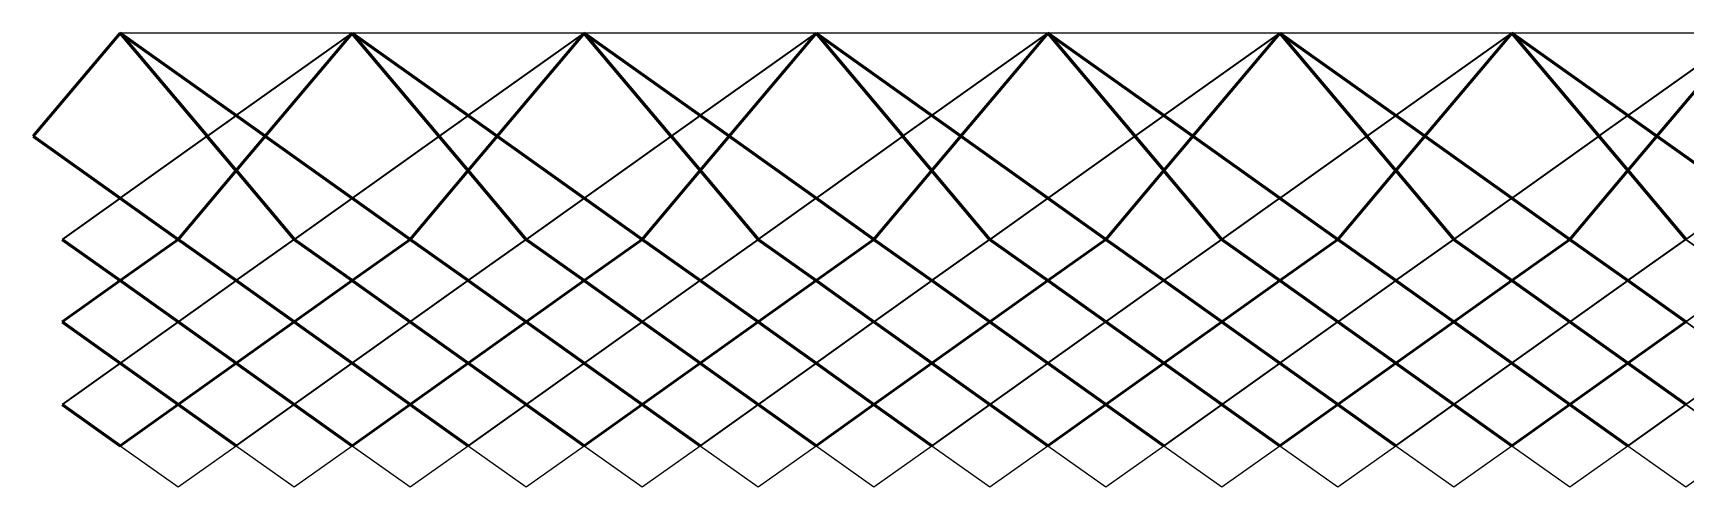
# Model space of a CAD drawing. Extents: x 0 to 143, y 53 to 59.
# Drawn here: x 0.38 to 22.26, y 52.94 to 58.95 of the extents above; entities that cross this region are included whole.
import ezdxf

# ---------------------------------------------------------------- set-up
doc = ezdxf.new("R2010")
doc.units = 0
doc.header["$MEASUREMENT"] = 0
doc.layers.add('Concrete bases', color=31, linetype='CONTINUOUS')
doc.layers.add('Faces', color=7, linetype='CONTINUOUS')
for name, color, linetype, lineweight in [('Tendons 1 internal', 50, 'CONTINUOUS', 50), ('Tendons 2 external', 201, 'CONTINUOUS', 35), ('Tendons 3 middle', 170, 'CONTINUOUS', 60)]:
    doc.layers.add(name, color=color, linetype=linetype, lineweight=lineweight)

msp = doc.modelspace()

# ---------------------------------------------------------------- linework, layer by layer
at = {"layer": 'Concrete bases'}
for points in [[(1.535001, 58.948413), (0.383751, 57.583867), (1.535001, 56.765139), (2.686251, 57.583867)], [(1.535001, 58.948413), (2.686251, 57.583867), (3.070001, 57.856776)], [(4.605001, 58.948413), (1.535001, 58.948413), (3.070001, 57.856776)], [(4.605001, 58.948413), (3.070001, 57.856776), (3.453751, 57.583867)], [(4.605001, 58.948413), (3.453751, 57.583867), (4.605001, 56.765139), (5.756251, 57.583867)], [(7.675001, 58.948413), (4.605001, 58.948413), (6.140001, 57.856776)], [(4.605001, 58.948413), (5.756251, 57.583867), (6.140001, 57.856776)], [(7.675001, 58.948413), (6.140001, 57.856776), (6.523751, 57.583867)], [(7.675001, 58.948413), (6.523751, 57.583867), (7.675001, 56.765139), (8.826251, 57.583867)], [(7.675001, 58.948413), (8.826251, 57.583866), (9.210001, 57.856776)], [(10.745001, 58.948413), (7.675001, 58.948413), (9.210001, 57.856776)], [(10.745001, 58.948413), (9.210001, 57.856776), (9.593751, 57.583866)], [(10.745001, 58.948413), (9.593751, 57.583866), (10.745001, 56.765139), (11.896251, 57.583867)], [(13.815001, 58.948413), (10.745001, 58.948413), (12.280001, 57.856776)], [(10.745001, 58.948413), (11.896251, 57.583866), (12.280001, 57.856776)], [(13.815001, 58.948413), (12.280001, 57.856776), (12.663751, 57.583866)], [(13.815001, 58.948413), (12.663751, 57.583866), (13.815001, 56.765139), (14.966251, 57.583866)], [(16.885001, 58.948413), (13.815001, 58.948413), (15.350001, 57.856776)], [(13.815001, 58.948413), (14.966251, 57.583866), (15.350001, 57.856776)], [(16.885001, 58.948413), (15.350001, 57.856776), (15.733751, 57.583866)], [(16.885001, 58.948413), (15.733751, 57.583866), (16.885001, 56.765138), (18.036251, 57.583866)], [(16.885001, 58.948413), (18.036251, 57.583866), (18.420001, 57.856776)], [(19.955001, 58.948413), (16.885001, 58.948413), (18.420001, 57.856776)], [(19.955001, 58.948413), (18.420001, 57.856776), (18.803751, 57.583867)], [(19.955001, 58.948413), (18.803751, 57.583867), (19.955001, 56.765139), (21.106251, 57.583867)], [(19.955001, 58.948413), (21.106251, 57.583867), (21.490001, 57.856776)], [(23.025001, 58.948413), (19.955001, 58.948413), (21.490001, 57.856776)], [(23.025001, 58.948413), (21.490001, 57.856776), (21.873751, 57.583867)], [(23.025001, 58.948413), (21.873751, 57.583867), (23.025001, 56.765139), (24.176251, 57.583867)], [(3.453751, 57.583867), (3.070001, 57.856776), (2.686251, 57.583867), (3.070001, 57.129018)], [(6.523751, 57.583867), (6.140001, 57.856776), (5.756251, 57.583867), (6.140001, 57.129018)], [(9.593751, 57.583866), (9.210001, 57.856776), (8.826251, 57.583866), (9.210001, 57.129018)], [(12.663751, 57.583866), (12.280001, 57.856776), (11.896251, 57.583866), (12.280001, 57.129018)], [(15.733751, 57.583866), (15.350001, 57.856776), (14.966251, 57.583866), (15.350001, 57.129018)], [(18.803751, 57.583866), (18.420001, 57.856776), (18.036251, 57.583866), (18.420001, 57.129018)], [(21.873751, 57.583867), (21.490001, 57.856776), (21.106251, 57.583867), (21.490001, 57.129018)], [(3.070001, 57.129018), (2.686251, 57.583867), (1.535001, 56.765139), (2.302501, 56.21932)], [(3.453751, 57.583867), (3.070001, 57.129018), (3.837501, 56.21932), (4.605001, 56.765139)], [(6.140001, 57.129018), (5.756251, 57.583867), (4.605001, 56.765139), (5.372501, 56.21932)], [(7.675001, 56.765139), (6.523751, 57.583867), (6.140001, 57.129018), (6.907501, 56.21932)], [(9.210001, 57.129018), (8.826251, 57.583866), (7.675001, 56.765139), (8.442501, 56.21932)], [(9.593751, 57.583866), (9.210001, 57.129018), (9.977501, 56.21932), (10.745001, 56.765139)], [(12.280001, 57.129018), (11.896251, 57.583866), (10.745001, 56.765139), (11.512501, 56.21932)], [(13.815001, 56.765139), (12.663751, 57.583866), (12.280001, 57.129018), (13.047501, 56.21932)], [(15.350001, 57.129018), (14.966251, 57.583866), (13.815001, 56.765138), (14.582501, 56.21932)], [(16.885001, 56.765138), (15.733751, 57.583866), (15.350001, 57.129018), (16.117501, 56.21932)], [(18.420001, 57.129018), (18.036251, 57.583866), (16.885001, 56.765138), (17.652501, 56.21932)], [(18.803751, 57.583866), (18.420001, 57.129018), (19.187501, 56.21932), (19.955001, 56.765139)], [(21.490001, 57.129018), (21.106251, 57.583867), (19.955001, 56.765139), (20.722501, 56.21932)], [(21.873751, 57.583867), (21.490001, 57.129018), (22.257501, 56.21932), (23.025001, 56.765139)], [(3.837501, 56.21932), (3.070001, 57.129018), (2.302501, 56.21932), (3.070001, 55.673502)], [(6.907501, 56.21932), (6.140001, 57.129018), (5.372501, 56.21932), (6.140001, 55.673502)], [(9.977501, 56.21932), (9.210001, 57.129018), (8.442501, 56.21932), (9.210001, 55.673501)], [(13.047501, 56.21932), (12.280001, 57.129018), (11.512501, 56.21932), (12.280001, 55.673501)], [(16.117501, 56.21932), (15.350001, 57.129018), (14.582501, 56.21932), (15.350001, 55.673501)], [(19.187501, 56.21932), (18.420001, 57.129018), (17.652501, 56.21932), (18.420001, 55.673501)], [(22.257501, 56.21932), (21.490001, 57.129018), (20.722501, 56.21932), (21.490001, 55.673501)], [(1.535001, 56.765139), (0.767501, 56.21932), (1.535001, 55.673501), (2.302501, 56.21932)], [(4.605001, 56.765139), (3.837501, 56.21932), (4.605001, 55.673502), (5.372501, 56.21932)], [(7.675001, 56.765139), (6.907501, 56.21932), (7.675001, 55.673501), (8.442501, 56.21932)], [(10.745001, 56.765139), (9.977501, 56.21932), (10.745001, 55.673501), (11.512501, 56.21932)], [(13.815001, 56.765138), (13.047501, 56.21932), (13.815001, 55.673501), (14.582501, 56.21932)], [(16.885001, 56.765138), (16.117501, 56.21932), (16.885001, 55.673501), (17.652501, 56.21932)], [(19.955001, 56.765139), (19.187501, 56.21932), (19.955001, 55.673501), (20.722501, 56.21932)], [(23.025001, 56.765139), (22.257501, 56.21932), (23.025001, 55.673502), (23.792501, 56.21932)], [(2.302501, 56.21932), (1.535001, 55.673501), (2.302501, 55.127683), (3.070001, 55.673501)], [(3.837501, 56.21932), (3.070001, 55.673501), (3.837501, 55.127683), (4.605001, 55.673501)], [(5.372501, 56.21932), (4.605001, 55.673501), (5.372501, 55.127683), (6.140001, 55.673501)], [(6.907501, 56.21932), (6.140001, 55.673501), (6.907501, 55.127683), (7.675001, 55.673501)], [(8.442501, 56.21932), (7.675001, 55.673501), (8.442501, 55.127683), (9.210001, 55.673501)], [(9.977501, 56.21932), (9.210001, 55.673501), (9.977501, 55.127683), (10.745001, 55.673501)], [(11.512501, 56.21932), (10.745001, 55.673501), (11.512501, 55.127683), (12.280001, 55.673501)], [(13.047501, 56.21932), (12.280001, 55.673501), (13.047501, 55.127683), (13.815001, 55.673501)], [(14.582501, 56.21932), (13.815001, 55.673501), (14.582501, 55.127683), (15.350001, 55.673501)], [(16.117501, 56.21932), (15.350001, 55.673501), (16.117501, 55.127683), (16.885001, 55.673501)], [(17.652501, 56.21932), (16.885001, 55.673501), (17.652501, 55.127683), (18.420001, 55.673501)], [(19.187501, 56.21932), (18.420001, 55.673501), (19.187501, 55.127683), (19.955001, 55.673501)], [(20.722501, 56.21932), (19.955001, 55.673501), (20.722501, 55.127683), (21.490001, 55.673501)], [(22.257501, 56.21932), (21.490001, 55.673501), (22.257501, 55.127683), (23.025001, 55.673501)], [(1.535001, 55.673501), (0.767501, 55.127683), (1.535001, 54.581864), (2.302501, 55.127683)], [(3.070001, 55.673501), (2.302501, 55.127683), (3.070001, 54.581864), (3.837501, 55.127683)], [(4.605001, 55.673501), (3.837501, 55.127683), (4.605001, 54.581864), (5.372501, 55.127683)], [(6.140001, 55.673501), (5.372501, 55.127683), (6.140001, 54.581864), (6.907501, 55.127683)], [(7.675001, 55.673501), (6.907501, 55.127683), (7.675001, 54.581864), (8.442501, 55.127683)], [(9.210001, 55.673501), (8.442501, 55.127683), (9.210001, 54.581864), (9.977501, 55.127683)], [(10.745001, 55.673501), (9.977501, 55.127683), (10.745001, 54.581864), (11.512501, 55.127683)], [(12.280001, 55.673501), (11.512501, 55.127683), (12.280001, 54.581864), (13.047501, 55.127683)], [(13.815001, 55.673501), (13.047501, 55.127683), (13.815001, 54.581864), (14.582501, 55.127683)], [(15.350001, 55.673501), (14.582501, 55.127683), (15.350001, 54.581864), (16.117501, 55.127683)], [(16.885001, 55.673501), (16.117501, 55.127683), (16.885001, 54.581864), (17.652501, 55.127683)], [(18.420001, 55.673501), (17.652501, 55.127683), (18.420001, 54.581864), (19.187501, 55.127683)], [(19.955001, 55.673501), (19.187501, 55.127683), (19.955001, 54.581864), (20.722501, 55.127683)], [(21.490001, 55.673501), (20.722501, 55.127683), (21.490001, 54.581864), (22.257501, 55.127683)], [(23.025001, 55.673501), (22.257501, 55.127683), (23.025001, 54.581864), (23.792501, 55.127683)], [(2.302501, 55.127683), (1.535001, 54.581864), (2.302501, 54.036046), (3.070001, 54.581864)], [(3.837501, 55.127683), (3.070001, 54.581864), (3.837501, 54.036046), (4.605001, 54.581864)], [(5.372501, 55.127683), (4.605001, 54.581864), (5.372501, 54.036046), (6.140001, 54.581864)], [(6.907501, 55.127683), (6.140001, 54.581864), (6.907501, 54.036046), (7.675001, 54.581864)], [(8.442501, 55.127683), (7.675001, 54.581864), (8.442501, 54.036046), (9.210001, 54.581864)], [(9.977501, 55.127683), (9.210001, 54.581864), (9.977501, 54.036046), (10.745001, 54.581864)], [(11.512501, 55.127683), (10.745001, 54.581864), (11.512501, 54.036046), (12.280001, 54.581864)], [(13.047501, 55.127683), (12.280001, 54.581864), (13.047501, 54.036045), (13.815001, 54.581864)], [(14.582501, 55.127683), (13.815001, 54.581864), (14.582501, 54.036045), (15.350001, 54.581864)], [(16.117501, 55.127683), (15.350001, 54.581864), (16.117501, 54.036045), (16.885001, 54.581864)], [(17.652501, 55.127683), (16.885001, 54.581864), (17.652501, 54.036045), (18.420001, 54.581864)], [(19.187501, 55.127683), (18.420001, 54.581864), (19.187501, 54.036045), (19.955001, 54.581864)], [(20.722501, 55.127683), (19.955001, 54.581864), (20.722501, 54.036045), (21.490001, 54.581864)], [(22.257501, 55.127683), (21.490001, 54.581864), (22.257501, 54.036045), (23.025001, 54.581864)], [(1.535001, 54.581864), (0.767501, 54.036046), (1.535001, 53.490227), (2.302501, 54.036046)], [(3.070001, 54.581864), (2.302501, 54.036046), (3.070001, 53.490227), (3.837501, 54.036046)], [(4.605001, 54.581864), (3.837501, 54.036046), (4.605001, 53.490227), (5.372501, 54.036046)], [(6.140001, 54.581864), (5.372501, 54.036046), (6.140001, 53.490227), (6.907501, 54.036046)], [(7.675001, 54.581864), (6.907501, 54.036046), (7.675001, 53.490227), (8.442501, 54.036046)], [(9.210001, 54.581864), (8.442501, 54.036046), (9.210001, 53.490227), (9.977501, 54.036046)], [(10.745001, 54.581864), (9.977501, 54.036046), (10.745001, 53.490227), (11.512501, 54.036046)], [(12.280001, 54.581864), (11.512501, 54.036045), (12.280001, 53.490227), (13.047501, 54.036045)], [(13.815001, 54.581864), (13.047501, 54.036045), (13.815001, 53.490227), (14.582501, 54.036045)], [(15.350001, 54.581864), (14.582501, 54.036045), (15.350001, 53.490227), (16.117501, 54.036045)], [(16.885001, 54.581864), (16.117501, 54.036045), (16.885001, 53.490227), (17.652501, 54.036045)], [(18.420001, 54.581864), (17.652501, 54.036045), (18.420001, 53.490227), (19.187501, 54.036045)], [(19.955001, 54.581864), (19.187501, 54.036045), (19.955001, 53.490227), (20.722501, 54.036045)], [(21.490001, 54.581864), (20.722501, 54.036045), (21.490001, 53.490227), (22.257501, 54.036045)], [(23.025001, 54.581864), (22.257501, 54.036045), (23.025001, 53.490227), (23.792501, 54.036045)], [(2.302501, 54.036046), (1.535001, 53.490227), (2.302501, 52.944408), (3.070001, 53.490227)], [(3.837501, 54.036046), (3.070001, 53.490227), (3.837501, 52.944408), (4.605001, 53.490227)], [(5.372501, 54.036046), (4.605001, 53.490227), (5.372501, 52.944408), (6.140001, 53.490227)], [(6.907501, 54.036046), (6.140001, 53.490227), (6.907501, 52.944408), (7.675001, 53.490227)], [(8.442501, 54.036046), (7.675001, 53.490227), (8.442501, 52.944408), (9.210001, 53.490227)], [(9.977501, 54.036045), (9.210001, 53.490227), (9.977501, 52.944408), (10.745001, 53.490227)], [(11.512501, 54.036045), (10.745001, 53.490227), (11.512501, 52.944408), (12.280001, 53.490227)], [(13.047501, 54.036045), (12.280001, 53.490227), (13.047501, 52.944408), (13.815001, 53.490227)], [(14.582501, 54.036045), (13.815001, 53.490227), (14.582501, 52.944408), (15.350001, 53.490227)], [(16.117501, 54.036045), (15.350001, 53.490227), (16.117501, 52.944408), (16.885001, 53.490227)], [(17.652501, 54.036045), (16.885001, 53.490227), (17.652501, 52.944408), (18.420001, 53.490227)], [(19.187501, 54.036045), (18.420001, 53.490227), (19.187501, 52.944408), (19.955001, 53.490227)], [(20.722501, 54.036045), (19.955001, 53.490227), (20.722501, 52.944408), (21.490001, 53.490227)], [(22.257501, 54.036045), (21.490001, 53.490227), (22.257501, 52.944408), (23.025001, 53.490227)]]:
    msp.add_lwpolyline(points, close=True, dxfattribs=at)
at = {"layer": 'Faces'}
for points in [[(1.535001, 58.948413), (0.383751, 57.583867), (1.535001, 56.765139), (2.686251, 57.583867)], [(1.535001, 58.948413), (2.686251, 57.583867), (3.070001, 57.856776)], [(4.605001, 58.948413), (1.535001, 58.948413), (3.070001, 57.856776)], [(4.605001, 58.948413), (3.070001, 57.856776), (3.453751, 57.583867)], [(4.605001, 58.948413), (3.453751, 57.583867), (4.605001, 56.765139), (5.756251, 57.583867)], [(7.675001, 58.948413), (4.605001, 58.948413), (6.140001, 57.856776)], [(4.605001, 58.948413), (5.756251, 57.583867), (6.140001, 57.856776)], [(7.675001, 58.948413), (6.140001, 57.856776), (6.523751, 57.583867)], [(7.675001, 58.948413), (6.523751, 57.583867), (7.675001, 56.765139), (8.826251, 57.583867)], [(7.675001, 58.948413), (8.826251, 57.583866), (9.210001, 57.856776)], [(10.745001, 58.948413), (7.675001, 58.948413), (9.210001, 57.856776)], [(10.745001, 58.948413), (9.210001, 57.856776), (9.593751, 57.583866)], [(10.745001, 58.948413), (9.593751, 57.583866), (10.745001, 56.765139), (11.896251, 57.583867)], [(13.815001, 58.948413), (10.745001, 58.948413), (12.280001, 57.856776)], [(10.745001, 58.948413), (11.896251, 57.583866), (12.280001, 57.856776)], [(13.815001, 58.948413), (12.280001, 57.856776), (12.663751, 57.583866)], [(13.815001, 58.948413), (12.663751, 57.583866), (13.815001, 56.765139), (14.966251, 57.583866)], [(16.885001, 58.948413), (13.815001, 58.948413), (15.350001, 57.856776)], [(13.815001, 58.948413), (14.966251, 57.583866), (15.350001, 57.856776)], [(16.885001, 58.948413), (15.350001, 57.856776), (15.733751, 57.583866)], [(16.885001, 58.948413), (15.733751, 57.583866), (16.885001, 56.765138), (18.036251, 57.583866)], [(16.885001, 58.948413), (18.036251, 57.583866), (18.420001, 57.856776)], [(19.955001, 58.948413), (16.885001, 58.948413), (18.420001, 57.856776)], [(19.955001, 58.948413), (18.420001, 57.856776), (18.803751, 57.583867)], [(19.955001, 58.948413), (18.803751, 57.583867), (19.955001, 56.765139), (21.106251, 57.583867)], [(19.955001, 58.948413), (21.106251, 57.583867), (21.490001, 57.856776)], [(23.025001, 58.948413), (19.955001, 58.948413), (21.490001, 57.856776)], [(23.025001, 58.948413), (21.490001, 57.856776), (21.873751, 57.583867)], [(23.025001, 58.948413), (21.873751, 57.583867), (23.025001, 56.765139), (24.176251, 57.583867)], [(3.453751, 57.583867), (3.070001, 57.856776), (2.686251, 57.583867), (3.070001, 57.129018)], [(6.523751, 57.583867), (6.140001, 57.856776), (5.756251, 57.583867), (6.140001, 57.129018)], [(9.593751, 57.583866), (9.210001, 57.856776), (8.826251, 57.583866), (9.210001, 57.129018)], [(12.663751, 57.583866), (12.280001, 57.856776), (11.896251, 57.583866), (12.280001, 57.129018)], [(15.733751, 57.583866), (15.350001, 57.856776), (14.966251, 57.583866), (15.350001, 57.129018)], [(18.803751, 57.583866), (18.420001, 57.856776), (18.036251, 57.583866), (18.420001, 57.129018)], [(21.873751, 57.583867), (21.490001, 57.856776), (21.106251, 57.583867), (21.490001, 57.129018)], [(3.070001, 57.129018), (2.686251, 57.583867), (1.535001, 56.765139), (2.302501, 56.21932)], [(3.453751, 57.583867), (3.070001, 57.129018), (3.837501, 56.21932), (4.605001, 56.765139)], [(6.140001, 57.129018), (5.756251, 57.583867), (4.605001, 56.765139), (5.372501, 56.21932)], [(7.675001, 56.765139), (6.523751, 57.583867), (6.140001, 57.129018), (6.907501, 56.21932)], [(9.210001, 57.129018), (8.826251, 57.583866), (7.675001, 56.765139), (8.442501, 56.21932)], [(9.593751, 57.583866), (9.210001, 57.129018), (9.977501, 56.21932), (10.745001, 56.765139)], [(12.280001, 57.129018), (11.896251, 57.583866), (10.745001, 56.765139), (11.512501, 56.21932)], [(13.815001, 56.765139), (12.663751, 57.583866), (12.280001, 57.129018), (13.047501, 56.21932)], [(15.350001, 57.129018), (14.966251, 57.583866), (13.815001, 56.765138), (14.582501, 56.21932)], [(16.885001, 56.765138), (15.733751, 57.583866), (15.350001, 57.129018), (16.117501, 56.21932)], [(18.420001, 57.129018), (18.036251, 57.583866), (16.885001, 56.765138), (17.652501, 56.21932)], [(18.803751, 57.583866), (18.420001, 57.129018), (19.187501, 56.21932), (19.955001, 56.765139)], [(21.490001, 57.129018), (21.106251, 57.583867), (19.955001, 56.765139), (20.722501, 56.21932)], [(21.873751, 57.583867), (21.490001, 57.129018), (22.257501, 56.21932), (23.025001, 56.765139)], [(3.837501, 56.21932), (3.070001, 57.129018), (2.302501, 56.21932), (3.070001, 55.673502)], [(6.907501, 56.21932), (6.140001, 57.129018), (5.372501, 56.21932), (6.140001, 55.673502)], [(9.977501, 56.21932), (9.210001, 57.129018), (8.442501, 56.21932), (9.210001, 55.673501)], [(13.047501, 56.21932), (12.280001, 57.129018), (11.512501, 56.21932), (12.280001, 55.673501)], [(16.117501, 56.21932), (15.350001, 57.129018), (14.582501, 56.21932), (15.350001, 55.673501)], [(19.187501, 56.21932), (18.420001, 57.129018), (17.652501, 56.21932), (18.420001, 55.673501)], [(22.257501, 56.21932), (21.490001, 57.129018), (20.722501, 56.21932), (21.490001, 55.673501)], [(1.535001, 56.765139), (0.767501, 56.21932), (1.535001, 55.673501), (2.302501, 56.21932)], [(4.605001, 56.765139), (3.837501, 56.21932), (4.605001, 55.673502), (5.372501, 56.21932)], [(7.675001, 56.765139), (6.907501, 56.21932), (7.675001, 55.673501), (8.442501, 56.21932)], [(10.745001, 56.765139), (9.977501, 56.21932), (10.745001, 55.673501), (11.512501, 56.21932)], [(13.815001, 56.765138), (13.047501, 56.21932), (13.815001, 55.673501), (14.582501, 56.21932)], [(16.885001, 56.765138), (16.117501, 56.21932), (16.885001, 55.673501), (17.652501, 56.21932)], [(19.955001, 56.765139), (19.187501, 56.21932), (19.955001, 55.673501), (20.722501, 56.21932)], [(23.025001, 56.765139), (22.257501, 56.21932), (23.025001, 55.673502), (23.792501, 56.21932)], [(2.302501, 56.21932), (1.535001, 55.673501), (2.302501, 55.127683), (3.070001, 55.673501)], [(3.837501, 56.21932), (3.070001, 55.673501), (3.837501, 55.127683), (4.605001, 55.673501)], [(5.372501, 56.21932), (4.605001, 55.673501), (5.372501, 55.127683), (6.140001, 55.673501)], [(6.907501, 56.21932), (6.140001, 55.673501), (6.907501, 55.127683), (7.675001, 55.673501)], [(8.442501, 56.21932), (7.675001, 55.673501), (8.442501, 55.127683), (9.210001, 55.673501)], [(9.977501, 56.21932), (9.210001, 55.673501), (9.977501, 55.127683), (10.745001, 55.673501)], [(11.512501, 56.21932), (10.745001, 55.673501), (11.512501, 55.127683), (12.280001, 55.673501)], [(13.047501, 56.21932), (12.280001, 55.673501), (13.047501, 55.127683), (13.815001, 55.673501)], [(14.582501, 56.21932), (13.815001, 55.673501), (14.582501, 55.127683), (15.350001, 55.673501)], [(16.117501, 56.21932), (15.350001, 55.673501), (16.117501, 55.127683), (16.885001, 55.673501)], [(17.652501, 56.21932), (16.885001, 55.673501), (17.652501, 55.127683), (18.420001, 55.673501)], [(19.187501, 56.21932), (18.420001, 55.673501), (19.187501, 55.127683), (19.955001, 55.673501)], [(20.722501, 56.21932), (19.955001, 55.673501), (20.722501, 55.127683), (21.490001, 55.673501)], [(22.257501, 56.21932), (21.490001, 55.673501), (22.257501, 55.127683), (23.025001, 55.673501)], [(1.535001, 55.673501), (0.767501, 55.127683), (1.535001, 54.581864), (2.302501, 55.127683)], [(3.070001, 55.673501), (2.302501, 55.127683), (3.070001, 54.581864), (3.837501, 55.127683)], [(4.605001, 55.673501), (3.837501, 55.127683), (4.605001, 54.581864), (5.372501, 55.127683)], [(6.140001, 55.673501), (5.372501, 55.127683), (6.140001, 54.581864), (6.907501, 55.127683)], [(7.675001, 55.673501), (6.907501, 55.127683), (7.675001, 54.581864), (8.442501, 55.127683)], [(9.210001, 55.673501), (8.442501, 55.127683), (9.210001, 54.581864), (9.977501, 55.127683)], [(10.745001, 55.673501), (9.977501, 55.127683), (10.745001, 54.581864), (11.512501, 55.127683)], [(12.280001, 55.673501), (11.512501, 55.127683), (12.280001, 54.581864), (13.047501, 55.127683)], [(13.815001, 55.673501), (13.047501, 55.127683), (13.815001, 54.581864), (14.582501, 55.127683)], [(15.350001, 55.673501), (14.582501, 55.127683), (15.350001, 54.581864), (16.117501, 55.127683)], [(16.885001, 55.673501), (16.117501, 55.127683), (16.885001, 54.581864), (17.652501, 55.127683)], [(18.420001, 55.673501), (17.652501, 55.127683), (18.420001, 54.581864), (19.187501, 55.127683)], [(19.955001, 55.673501), (19.187501, 55.127683), (19.955001, 54.581864), (20.722501, 55.127683)], [(21.490001, 55.673501), (20.722501, 55.127683), (21.490001, 54.581864), (22.257501, 55.127683)], [(23.025001, 55.673501), (22.257501, 55.127683), (23.025001, 54.581864), (23.792501, 55.127683)], [(2.302501, 55.127683), (1.535001, 54.581864), (2.302501, 54.036046), (3.070001, 54.581864)], [(3.837501, 55.127683), (3.070001, 54.581864), (3.837501, 54.036046), (4.605001, 54.581864)], [(5.372501, 55.127683), (4.605001, 54.581864), (5.372501, 54.036046), (6.140001, 54.581864)], [(6.907501, 55.127683), (6.140001, 54.581864), (6.907501, 54.036046), (7.675001, 54.581864)], [(8.442501, 55.127683), (7.675001, 54.581864), (8.442501, 54.036046), (9.210001, 54.581864)], [(9.977501, 55.127683), (9.210001, 54.581864), (9.977501, 54.036046), (10.745001, 54.581864)], [(11.512501, 55.127683), (10.745001, 54.581864), (11.512501, 54.036046), (12.280001, 54.581864)], [(13.047501, 55.127683), (12.280001, 54.581864), (13.047501, 54.036045), (13.815001, 54.581864)], [(14.582501, 55.127683), (13.815001, 54.581864), (14.582501, 54.036045), (15.350001, 54.581864)], [(16.117501, 55.127683), (15.350001, 54.581864), (16.117501, 54.036045), (16.885001, 54.581864)], [(17.652501, 55.127683), (16.885001, 54.581864), (17.652501, 54.036045), (18.420001, 54.581864)], [(19.187501, 55.127683), (18.420001, 54.581864), (19.187501, 54.036045), (19.955001, 54.581864)], [(20.722501, 55.127683), (19.955001, 54.581864), (20.722501, 54.036045), (21.490001, 54.581864)], [(22.257501, 55.127683), (21.490001, 54.581864), (22.257501, 54.036045), (23.025001, 54.581864)], [(1.535001, 54.581864), (0.767501, 54.036046), (1.535001, 53.490227), (2.302501, 54.036046)], [(3.070001, 54.581864), (2.302501, 54.036046), (3.070001, 53.490227), (3.837501, 54.036046)], [(4.605001, 54.581864), (3.837501, 54.036046), (4.605001, 53.490227), (5.372501, 54.036046)], [(6.140001, 54.581864), (5.372501, 54.036046), (6.140001, 53.490227), (6.907501, 54.036046)], [(7.675001, 54.581864), (6.907501, 54.036046), (7.675001, 53.490227), (8.442501, 54.036046)], [(9.210001, 54.581864), (8.442501, 54.036046), (9.210001, 53.490227), (9.977501, 54.036046)], [(10.745001, 54.581864), (9.977501, 54.036046), (10.745001, 53.490227), (11.512501, 54.036046)], [(12.280001, 54.581864), (11.512501, 54.036045), (12.280001, 53.490227), (13.047501, 54.036045)], [(13.815001, 54.581864), (13.047501, 54.036045), (13.815001, 53.490227), (14.582501, 54.036045)], [(15.350001, 54.581864), (14.582501, 54.036045), (15.350001, 53.490227), (16.117501, 54.036045)], [(16.885001, 54.581864), (16.117501, 54.036045), (16.885001, 53.490227), (17.652501, 54.036045)], [(18.420001, 54.581864), (17.652501, 54.036045), (18.420001, 53.490227), (19.187501, 54.036045)], [(19.955001, 54.581864), (19.187501, 54.036045), (19.955001, 53.490227), (20.722501, 54.036045)], [(21.490001, 54.581864), (20.722501, 54.036045), (21.490001, 53.490227), (22.257501, 54.036045)], [(23.025001, 54.581864), (22.257501, 54.036045), (23.025001, 53.490227), (23.792501, 54.036045)], [(2.302501, 54.036046), (1.535001, 53.490227), (2.302501, 52.944408), (3.070001, 53.490227)], [(3.837501, 54.036046), (3.070001, 53.490227), (3.837501, 52.944408), (4.605001, 53.490227)], [(5.372501, 54.036046), (4.605001, 53.490227), (5.372501, 52.944408), (6.140001, 53.490227)], [(6.907501, 54.036046), (6.140001, 53.490227), (6.907501, 52.944408), (7.675001, 53.490227)], [(8.442501, 54.036046), (7.675001, 53.490227), (8.442501, 52.944408), (9.210001, 53.490227)], [(9.977501, 54.036045), (9.210001, 53.490227), (9.977501, 52.944408), (10.745001, 53.490227)], [(11.512501, 54.036045), (10.745001, 53.490227), (11.512501, 52.944408), (12.280001, 53.490227)], [(13.047501, 54.036045), (12.280001, 53.490227), (13.047501, 52.944408), (13.815001, 53.490227)], [(14.582501, 54.036045), (13.815001, 53.490227), (14.582501, 52.944408), (15.350001, 53.490227)], [(16.117501, 54.036045), (15.350001, 53.490227), (16.117501, 52.944408), (16.885001, 53.490227)], [(17.652501, 54.036045), (16.885001, 53.490227), (17.652501, 52.944408), (18.420001, 53.490227)], [(19.187501, 54.036045), (18.420001, 53.490227), (19.187501, 52.944408), (19.955001, 53.490227)], [(20.722501, 54.036045), (19.955001, 53.490227), (20.722501, 52.944408), (21.490001, 53.490227)], [(22.257501, 54.036045), (21.490001, 53.490227), (22.257501, 52.944408), (23.025001, 53.490227)]]:
    msp.add_3dface(points, dxfattribs=at)
at = {"layer": 'Tendons 1 internal', "color": 1, "linetype": 'Continuous', "ltscale": 250}
for p, q in [((1.535002, 58.948413, 0.4), (0.383752, 57.583866, 0.4)), ((4.605002, 58.948413, 0.4), (3.453752, 57.583866, 0.4)), ((7.675002, 58.948413, 0.4), (6.523752, 57.583866, 0.4)), ((10.745002, 58.948413, 0.4), (9.593752, 57.583866, 0.4)), ((13.815002, 58.948412, 0.4), (12.663752, 57.583866, 0.4)), ((16.885002, 58.948412, 0.4), (15.733752, 57.583866, 0.4)), ((19.955002, 58.948413, 0.4), (18.803752, 57.583866, 0.4)), ((21.873752, 57.583866, 0.4), (23.025002, 58.948413, 0.4))]:
    msp.add_line(p, q, dxfattribs=at)
at = {"layer": 'Tendons 1 internal', "linetype": 'Continuous', "ltscale": 250}
for p, q in [((3.070002, 57.129017, 0.4), (3.453752, 57.583866, 0.4)), ((6.140002, 57.129017, 0.4), (6.523752, 57.583866, 0.4)), ((9.210002, 57.129017, 0.4), (9.593752, 57.583866, 0.4)), ((12.663752, 57.583866, 0.4), (12.280002, 57.129017, 0.4)), ((15.350002, 57.129017, 0.4), (15.733752, 57.583866, 0.4)), ((18.420002, 57.129017, 0.4), (18.803752, 57.583866, 0.4)), ((21.873752, 57.583866, 0.4), (21.490002, 57.129017, 0.4)), ((2.302502, 56.21932, 0.4), (3.070002, 57.129017, 0.4)), ((5.372502, 56.21932, 0.4), (6.140002, 57.129017, 0.4)), ((8.442502, 56.219319, 0.4), (9.210002, 57.129017, 0.4)), ((11.512502, 56.219319, 0.4), (12.280002, 57.129017, 0.4)), ((15.350002, 57.129017, 0.4), (14.582502, 56.21932, 0.4)), ((18.420002, 57.129017, 0.4), (17.652502, 56.219319, 0.4)), ((21.490002, 57.129017, 0.4), (20.722502, 56.21932, 0.4)), ((2.302502, 56.21932, 0.4), (1.535002, 55.673501, 0.4)), ((5.372502, 56.21932, 0.4), (4.605002, 55.673501, 0.4)), ((7.675002, 55.673501, 0.4), (8.442502, 56.219319, 0.4)), ((11.512502, 56.219319, 0.4), (10.745002, 55.673501, 0.4)), ((13.815002, 55.673501, 0.4), (14.582502, 56.219319, 0.4)), ((17.652502, 56.219319, 0.4), (16.885002, 55.673501, 0.4)), ((19.955002, 55.673501, 0.4), (20.722502, 56.219319, 0.4)), ((1.535002, 55.673501, 0.4), (0.767502, 55.127682, 0.4)), ((3.837502, 55.127682, 0.4), (4.605002, 55.673501, 0.4)), ((6.907502, 55.127682, 0.4), (7.675002, 55.673501, 0.4)), ((10.745002, 55.673501, 0.4), (9.977502, 55.127682, 0.4)), ((13.815002, 55.673501, 0.4), (13.047502, 55.127682, 0.4)), ((16.885002, 55.673501, 0.4), (16.117502, 55.127682, 0.4)), ((19.955002, 55.673501, 0.4), (19.187502, 55.127682, 0.4)), ((3.070002, 54.581864, 0.4), (3.837502, 55.127682, 0.4)), ((6.140002, 54.581864, 0.4), (6.907502, 55.127682, 0.4)), ((9.977502, 55.127682, 0.4), (9.210002, 54.581864, 0.4)), ((13.047502, 55.127682, 0.4), (12.280002, 54.581864, 0.4)), ((16.117502, 55.127682, 0.4), (15.350002, 54.581864, 0.4)), ((19.187502, 55.127682, 0.4), (18.420002, 54.581863, 0.4)), ((21.490002, 54.581863, 0.4), (22.257502, 55.127682, 0.4)), ((3.070002, 54.581864, 0.4), (2.302502, 54.036045, 0.4)), ((6.140002, 54.581864, 0.4), (5.372502, 54.036045, 0.4)), ((9.210002, 54.581864, 0.4), (8.442502, 54.036045, 0.4)), ((11.512502, 54.036045, 0.4), (12.280002, 54.581864, 0.4)), ((15.350002, 54.581864, 0.4), (14.582502, 54.036045, 0.4)), ((17.652502, 54.036045, 0.4), (18.420002, 54.581863, 0.4)), ((21.490002, 54.581863, 0.4), (20.722502, 54.036045, 0.4)), ((1.535002, 53.490227, 0.4), (2.302502, 54.036045, 0.4)), ((5.372502, 54.036045, 0.4), (4.605002, 53.490226, 0.4)), ((7.675002, 53.490226, 0.4), (8.442502, 54.036045, 0.4)), ((11.512502, 54.036045, 0.4), (10.745002, 53.490226, 0.4)), ((14.582502, 54.036045, 0.4), (13.815002, 53.490226, 0.4)), ((17.652502, 54.036045, 0.4), (16.885002, 53.490226, 0.4)), ((20.722502, 54.036045, 0.4), (19.955002, 53.490226, 0.4))]:
    msp.add_line(p, q, dxfattribs=at)
at = {"layer": 'Tendons 2 external', "color": 1, "linetype": 'Continuous', "ltscale": 250}
for p, q in [((3.070002, 57.856776, 0.9), (4.605002, 58.948413, 0.9)), ((6.140002, 57.856776, 0.9), (7.675002, 58.948413, 0.9)), ((9.210002, 57.856775, 0.9), (10.745002, 58.948412, 0.9)), ((12.280002, 57.856775, 0.9), (13.815002, 58.948412, 0.9)), ((15.350002, 57.856775, 0.9), (16.885002, 58.948412, 0.9)), ((18.420002, 57.856775, 0.9), (19.955002, 58.948413, 0.9)), ((23.025002, 58.948413, 0.9), (21.490002, 57.856775, 0.9))]:
    msp.add_line(p, q, dxfattribs=at)
at = {"layer": 'Tendons 2 external', "linetype": 'Continuous', "ltscale": 250}
for p, q in [((3.070002, 57.856776, 0.9), (2.686252, 57.583866, 0.9)), ((6.140002, 57.856776, 0.9), (5.756252, 57.583866, 0.9)), ((9.210002, 57.856775, 0.9), (8.826252, 57.583866, 0.9)), ((11.896252, 57.583866, 0.9), (12.280002, 57.856775, 0.9)), ((15.350002, 57.856775, 0.9), (14.966252, 57.583866, 0.9)), ((18.420002, 57.856775, 0.9), (18.036252, 57.583866, 0.9)), ((21.106252, 57.583866, 0.9), (21.490002, 57.856775, 0.9)), ((1.535002, 56.765138, 0.9), (2.686252, 57.583866, 0.9)), ((5.756252, 57.583866, 0.9), (4.605002, 56.765138, 0.9)), ((8.826252, 57.583866, 0.9), (7.675002, 56.765138, 0.9)), ((11.896252, 57.583866, 0.9), (10.745002, 56.765138, 0.9)), ((14.966252, 57.583866, 0.9), (13.815002, 56.765138, 0.9)), ((18.036252, 57.583866, 0.9), (16.885002, 56.765138, 0.9)), ((21.106252, 57.583866, 0.9), (19.955002, 56.765138, 0.9)), ((1.535002, 56.765138, 0.9), (0.767501, 56.21932, 0.9)), ((4.605002, 56.765138, 0.9), (3.837502, 56.21932, 0.9)), ((7.675002, 56.765138, 0.9), (6.907502, 56.219319, 0.9)), ((9.977502, 56.219319, 0.9), (10.745002, 56.765138, 0.9)), ((13.815002, 56.765138, 0.9), (13.047502, 56.219319, 0.9)), ((16.117502, 56.219319, 0.9), (16.885002, 56.765138, 0.9)), ((19.187502, 56.219319, 0.9), (19.955002, 56.765138, 0.9)), ((3.070002, 55.673501, 0.9), (3.837502, 56.21932, 0.9)), ((6.140002, 55.673501, 0.9), (6.907502, 56.21932, 0.9)), ((9.977502, 56.219319, 0.9), (9.210002, 55.673501, 0.9)), ((12.280002, 55.673501, 0.9), (13.047502, 56.219319, 0.9)), ((15.350002, 55.673501, 0.9), (16.117502, 56.219319, 0.9)), ((18.420002, 55.673501, 0.9), (19.187502, 56.219319, 0.9)), ((21.490002, 55.673501, 0.9), (22.257502, 56.219319, 0.9)), ((3.070002, 55.673501, 0.9), (2.302502, 55.127682, 0.9)), ((5.372502, 55.127682, 0.9), (6.140002, 55.673501, 0.9)), ((8.442502, 55.127682, 0.9), (9.210002, 55.673501, 0.9)), ((12.280002, 55.673501, 0.9), (11.512502, 55.127682, 0.9)), ((14.582502, 55.127682, 0.9), (15.350002, 55.673501, 0.9)), ((18.420002, 55.673501, 0.9), (17.652502, 55.127682, 0.9)), ((21.490002, 55.673501, 0.9), (20.722502, 55.127682, 0.9)), ((2.302502, 55.127682, 0.9), (1.535002, 54.581864, 0.9)), ((4.605002, 54.581864, 0.9), (5.372502, 55.127682, 0.9)), ((8.442502, 55.127682, 0.9), (7.675002, 54.581864, 0.9)), ((10.745002, 54.581864, 0.9), (11.512502, 55.127682, 0.9)), ((13.815002, 54.581864, 0.9), (14.582502, 55.127682, 0.9)), ((16.885002, 54.581863, 0.9), (17.652502, 55.127682, 0.9)), ((19.955002, 54.581863, 0.9), (20.722502, 55.127682, 0.9)), ((1.535002, 54.581864, 0.9), (0.767502, 54.036045, 0.9)), ((3.837502, 54.036045, 0.9), (4.605002, 54.581864, 0.9)), ((7.675002, 54.581864, 0.9), (6.907502, 54.036045, 0.9)), ((10.745002, 54.581864, 0.9), (9.977502, 54.036045, 0.9)), ((13.815002, 54.581864, 0.9), (13.047502, 54.036045, 0.9)), ((16.885002, 54.581863, 0.9), (16.117502, 54.036045, 0.9)), ((19.187502, 54.036045, 0.9), (19.955002, 54.581863, 0.9)), ((3.070002, 53.490226, 0.9), (3.837502, 54.036045, 0.9)), ((6.907502, 54.036045, 0.9), (6.140002, 53.490226, 0.9)), ((9.977502, 54.036045, 0.9), (9.210002, 53.490226, 0.9)), ((13.047502, 54.036045, 0.9), (12.280002, 53.490226, 0.9)), ((16.117502, 54.036045, 0.9), (15.350002, 53.490226, 0.9)), ((18.420002, 53.490226, 0.9), (19.187502, 54.036045, 0.9)), ((22.257502, 54.036045, 0.9), (21.490002, 53.490226, 0.9))]:
    msp.add_line(p, q, dxfattribs=at)
at = {"layer": 'Tendons 3 middle', "color": 1, "linetype": 'Continuous', "ltscale": 250}
for p, q in [((1.535002, 58.948411, 0.65), (2.686252, 57.583865, 0.65)), ((3.070002, 57.856774, 0.65), (1.535002, 58.948411, 0.65)), ((4.605002, 58.948411, 0.65), (6.140002, 57.856774, 0.65)), ((5.756252, 57.583865, 0.65), (4.605002, 58.948411, 0.65)), ((9.210002, 57.856774, 0.65), (7.675002, 58.948411, 0.65)), ((8.826252, 57.583865, 0.65), (7.675002, 58.948411, 0.65)), ((10.745002, 58.948411, 0.65), (11.896252, 57.583864, 0.65)), ((10.745002, 58.948411, 0.65), (12.280002, 57.856774, 0.65)), ((13.815002, 58.948411, 0.65), (14.966252, 57.583864, 0.65)), ((15.350002, 57.856774, 0.65), (13.815002, 58.948411, 0.65)), ((16.885002, 58.948411, 0.65), (18.420001, 57.856774, 0.65)), ((16.885002, 58.948411, 0.65), (18.036252, 57.583864, 0.65)), ((19.955001, 58.948411, 0.65), (21.106252, 57.583865, 0.65)), ((21.490002, 57.856774, 0.65), (19.955001, 58.948411, 0.65))]:
    msp.add_line(p, q, dxfattribs=at)
at = {"layer": 'Tendons 3 middle', "linetype": 'Continuous', "ltscale": 250}
for p, q in [((3.453752, 57.583865, 0.65), (3.070002, 57.856774, 0.65)), ((6.140002, 57.856774, 0.65), (6.523752, 57.583865, 0.65)), ((9.593752, 57.583864, 0.65), (9.210002, 57.856774, 0.65)), ((12.663752, 57.583864, 0.65), (12.280002, 57.856774, 0.65)), ((15.733752, 57.583864, 0.65), (15.350002, 57.856774, 0.65)), ((18.803752, 57.583864, 0.65), (18.420002, 57.856774, 0.65)), ((21.490002, 57.856774, 0.65), (21.873752, 57.583865, 0.65)), ((0.383752, 57.583865, 0.65), (1.535002, 56.765137, 0.65)), ((3.070002, 57.129016, 0.65), (2.686252, 57.583865, 0.65)), ((3.453752, 57.583865, 0.65), (4.605002, 56.765137, 0.65)), ((6.140002, 57.129016, 0.65), (5.756252, 57.583865, 0.65)), ((6.523752, 57.583865, 0.65), (7.675002, 56.765137, 0.65)), ((8.826252, 57.583864, 0.65), (9.210002, 57.129016, 0.65)), ((10.745002, 56.765137, 0.65), (9.593752, 57.583864, 0.65)), ((12.280002, 57.129016, 0.65), (11.896252, 57.583864, 0.65)), ((13.815002, 56.765137, 0.65), (12.663752, 57.583864, 0.65)), ((14.966252, 57.583864, 0.65), (15.350002, 57.129016, 0.65)), ((16.885002, 56.765136, 0.65), (15.733752, 57.583864, 0.65)), ((18.420002, 57.129016, 0.65), (18.036252, 57.583864, 0.65)), ((19.955002, 56.765137, 0.65), (18.803752, 57.583864, 0.65)), ((21.106252, 57.583865, 0.65), (21.490002, 57.129016, 0.65)), ((23.025001, 56.765137, 0.65), (21.873752, 57.583865, 0.65)), ((3.070002, 57.129016, 0.65), (3.837502, 56.219318, 0.65)), ((6.907502, 56.219318, 0.65), (6.140002, 57.129016, 0.65)), ((9.210002, 57.129016, 0.65), (9.977502, 56.219318, 0.65)), ((13.047502, 56.219318, 0.65), (12.280002, 57.129016, 0.65)), ((16.117502, 56.219318, 0.65), (15.350002, 57.129016, 0.65)), ((18.420002, 57.129016, 0.65), (19.187502, 56.219318, 0.65)), ((21.490002, 57.129016, 0.65), (22.257501, 56.219318, 0.65)), ((1.535002, 56.765137, 0.65), (2.302502, 56.219318, 0.65)), ((5.372502, 56.219318, 0.65), (4.605002, 56.765137, 0.65)), ((8.442502, 56.219318, 0.65), (7.675002, 56.765137, 0.65)), ((11.512502, 56.219318, 0.65), (10.745002, 56.765137, 0.65)), ((14.582502, 56.219318, 0.65), (13.815002, 56.765136, 0.65)), ((16.885002, 56.765136, 0.65), (17.652502, 56.219318, 0.65)), ((19.955001, 56.765137, 0.65), (20.722501, 56.219318, 0.65)), ((0.767501, 56.219318, 0.65), (1.535001, 55.673499, 0.65)), ((3.070001, 55.673499, 0.65), (2.302501, 56.219318, 0.65)), ((4.605002, 55.673499, 0.65), (3.837502, 56.219318, 0.65)), ((6.140002, 55.673499, 0.65), (5.372502, 56.219318, 0.65)), ((6.907502, 56.219318, 0.65), (7.675002, 55.673499, 0.65)), ((9.210002, 55.673499, 0.65), (8.442502, 56.219318, 0.65)), ((9.977502, 56.219318, 0.65), (10.745002, 55.673499, 0.65)), ((11.512502, 56.219318, 0.65), (12.280002, 55.673499, 0.65)), ((13.047502, 56.219318, 0.65), (13.815002, 55.673499, 0.65)), ((15.350002, 55.673499, 0.65), (14.582502, 56.219318, 0.65)), ((16.117502, 56.219318, 0.65), (16.885002, 55.673499, 0.65)), ((18.420002, 55.673499, 0.65), (17.652502, 56.219318, 0.65)), ((19.187502, 56.219318, 0.65), (19.955002, 55.673499, 0.65)), ((20.722502, 56.219318, 0.65), (21.490002, 55.673499, 0.65)), ((2.302501, 55.127681, 0.65), (1.535001, 55.673499, 0.65)), ((3.837502, 55.127681, 0.65), (3.070002, 55.673499, 0.65)), ((4.605002, 55.673499, 0.65), (5.372502, 55.127681, 0.65)), ((6.140002, 55.673499, 0.65), (6.907502, 55.127681, 0.65)), ((7.675002, 55.673499, 0.65), (8.442502, 55.127681, 0.65)), ((9.977502, 55.127681, 0.65), (9.210002, 55.673499, 0.65)), ((10.745002, 55.673499, 0.65), (11.512502, 55.127681, 0.65)), ((13.047502, 55.127681, 0.65), (12.280002, 55.673499, 0.65)), ((14.582502, 55.127681, 0.65), (13.815002, 55.673499, 0.65)), ((16.117502, 55.127681, 0.65), (15.350002, 55.673499, 0.65)), ((17.652502, 55.127681, 0.65), (16.885002, 55.673499, 0.65)), ((18.420002, 55.673499, 0.65), (19.187502, 55.127681, 0.65)), ((20.722502, 55.127681, 0.65), (19.955002, 55.673499, 0.65)), ((22.257502, 55.127681, 0.65), (21.490002, 55.673499, 0.65)), ((0.767501, 55.127681, 0.65), (1.535001, 54.581862, 0.65)), ((3.070002, 54.581862, 0.65), (2.302502, 55.127681, 0.65)), ((3.837502, 55.127681, 0.65), (4.605002, 54.581862, 0.65)), ((5.372502, 55.127681, 0.65), (6.140002, 54.581862, 0.65)), ((7.675002, 54.581862, 0.65), (6.907502, 55.127681, 0.65)), ((9.210002, 54.581862, 0.65), (8.442502, 55.127681, 0.65)), ((9.977502, 55.127681, 0.65), (10.745002, 54.581862, 0.65)), ((12.280002, 54.581862, 0.65), (11.512502, 55.127681, 0.65)), ((13.047502, 55.127681, 0.65), (13.815002, 54.581862, 0.65)), ((15.350002, 54.581862, 0.65), (14.582502, 55.127681, 0.65)), ((16.117502, 55.127681, 0.65), (16.885002, 54.581862, 0.65)), ((18.420002, 54.581862, 0.65), (17.652502, 55.127681, 0.65)), ((19.955002, 54.581862, 0.65), (19.187502, 55.127681, 0.65)), ((21.490002, 54.581862, 0.65), (20.722502, 55.127681, 0.65)), ((2.302502, 54.036044, 0.65), (1.535002, 54.581862, 0.65)), ((3.070002, 54.581862, 0.65), (3.837502, 54.036044, 0.65)), ((5.372502, 54.036044, 0.65), (4.605002, 54.581862, 0.65)), ((6.907502, 54.036044, 0.65), (6.140002, 54.581862, 0.65)), ((7.675002, 54.581862, 0.65), (8.442502, 54.036044, 0.65)), ((9.210002, 54.581862, 0.65), (9.977502, 54.036044, 0.65)), ((10.745002, 54.581862, 0.65), (11.512502, 54.036044, 0.65)), ((12.280002, 54.581862, 0.65), (13.047502, 54.036043, 0.65)), ((14.582502, 54.036043, 0.65), (13.815002, 54.581862, 0.65)), ((16.117502, 54.036043, 0.65), (15.350002, 54.581862, 0.65)), ((17.652502, 54.036043, 0.65), (16.885002, 54.581862, 0.65)), ((18.420002, 54.581862, 0.65), (19.187502, 54.036043, 0.65)), ((19.955002, 54.581862, 0.65), (20.722502, 54.036043, 0.65)), ((22.257502, 54.036043, 0.65), (21.490002, 54.581862, 0.65)), ((0.767502, 54.036044, 0.65), (1.535002, 53.490225, 0.65)), ((3.070002, 53.490225, 0.65), (2.302502, 54.036044, 0.65)), ((3.837502, 54.036044, 0.65), (4.605002, 53.490225, 0.65)), ((5.372502, 54.036044, 0.65), (6.140002, 53.490225, 0.65)), ((6.907502, 54.036044, 0.65), (7.675002, 53.490225, 0.65)), ((9.210002, 53.490225, 0.65), (8.442502, 54.036044, 0.65)), ((10.745002, 53.490225, 0.65), (9.977502, 54.036043, 0.65)), ((11.512502, 54.036043, 0.65), (12.280002, 53.490225, 0.65)), ((13.815002, 53.490225, 0.65), (13.047502, 54.036043, 0.65)), ((14.582502, 54.036043, 0.65), (15.350002, 53.490225, 0.65)), ((16.117502, 54.036043, 0.65), (16.885002, 53.490225, 0.65)), ((17.652502, 54.036043, 0.65), (18.420002, 53.490225, 0.65)), ((19.955002, 53.490225, 0.65), (19.187502, 54.036043, 0.65)), ((20.722502, 54.036043, 0.65), (21.490002, 53.490225, 0.65))]:
    msp.add_line(p, q, dxfattribs=at)

doc.saveas('drawing.dxf')
